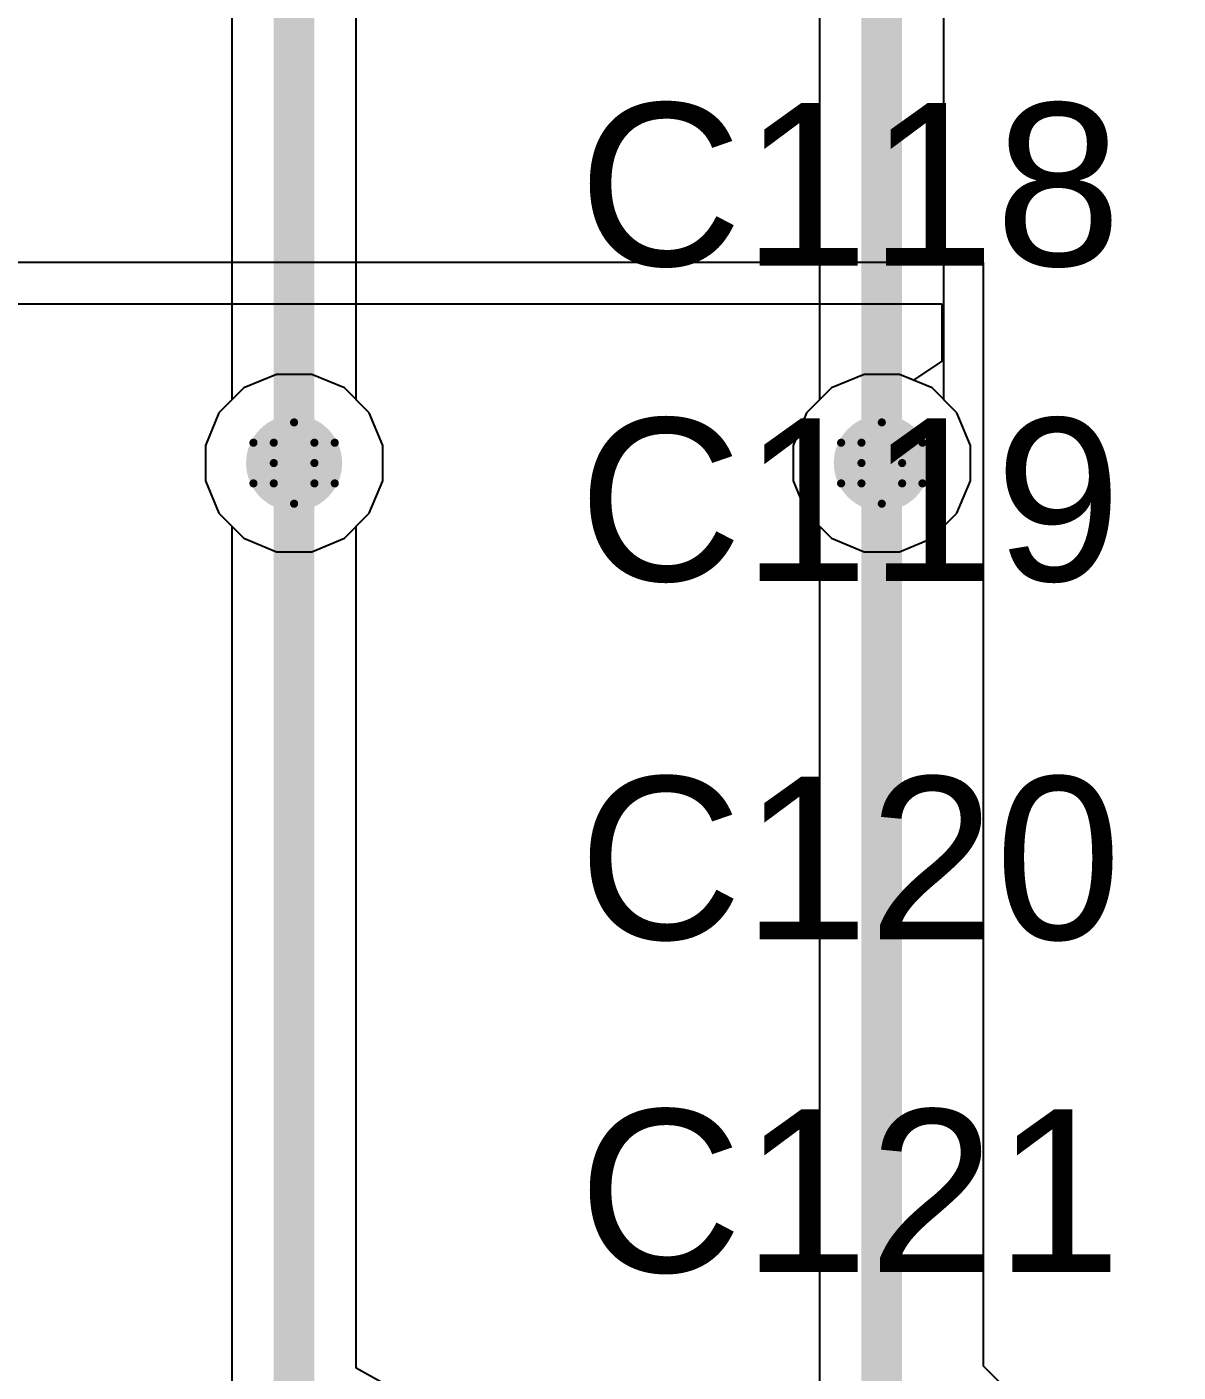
# Model space of a CAD drawing. Header units: inches. Extents: x 24 to 500, y 68 to 269.
# Drawn here: x 304.4 to 311.59, y 112.36 to 120.76 of the extents above; entities that cross this region are included whole.
import ezdxf

# ---------------------------------------------------------------- set-up
doc = ezdxf.new("R2010")
doc.units = ezdxf.units.IN
for name, color, linetype in [('Bottom Layer', 5, 'Continuous'), ('Drill Drawing', 1, 'Continuous'), ('Layer 1', 16, 'Continuous'), ('Layer 2', 76, 'Continuous'), ('Top Layer', 1, 'Continuous'), ('Top Overlay', 2, 'Continuous'), ('Via Holes', 16, 'Continuous')]:
    doc.layers.add(name, color=color, linetype=linetype)
doc.styles.add('Arial', font='', dxfattribs={"height": 0.2})
doc.styles.get('Arial').set_extended_font_data('Arial')

msp = doc.modelspace()

# ---------------------------------------------------------------- hatches: boundary and pattern name
at = {"layer": 'Bottom Layer'}
h = msp.add_hatch(color=5, dxfattribs=at)
edge = h.paths.add_edge_path()
edge.add_arc((306.0687960399999, 118.03381016), 0.2999994, 0, 360)
h = msp.add_hatch(color=5, dxfattribs=at)
edge = h.paths.add_edge_path()
edge.add_arc((309.7400968, 118.03381016), 0.2999994, 0, 360)
at = {"layer": 'Layer 1'}
h = msp.add_hatch(color=16, dxfattribs=at)
edge = h.paths.add_edge_path()
edge.add_arc((306.0687960399999, 118.03381016), 0.2999994, 0, 360)
h = msp.add_hatch(color=16, dxfattribs=at)
edge = h.paths.add_edge_path()
edge.add_arc((309.7400968, 118.03381016), 0.2999994, 0, 360)
at = {"layer": 'Layer 2'}
h = msp.add_hatch(color=76, dxfattribs=at)
edge = h.paths.add_edge_path()
edge.add_arc((306.0687960399999, 118.03381016), 0.2999994, 0, 360)
h = msp.add_hatch(color=76, dxfattribs=at)
edge = h.paths.add_edge_path()
edge.add_arc((309.7400968, 118.03381016), 0.2999994, 0, 360)
at = {"layer": 'Top Layer'}
h = msp.add_hatch(color=1, dxfattribs=at)
edge = h.paths.add_edge_path()
edge.add_arc((306.0687960399999, 118.03381016), 0.2999994, 0, 360)
h = msp.add_hatch(color=1, dxfattribs=at)
edge = h.paths.add_edge_path()
edge.add_arc((309.7400968, 118.03381016), 0.2999994, 0, 360)
at = {"layer": 'Via Holes'}
h = msp.add_hatch(color=7, dxfattribs=at)
edge = h.paths.add_edge_path()
edge.add_arc((306.0687960399999, 118.03381016), 0.1499997, 0, 360)
h = msp.add_hatch(color=7, dxfattribs=at)
edge = h.paths.add_edge_path()
edge.add_arc((309.7400968, 118.03381016), 0.1499997, 0, 360)

# ---------------------------------------------------------------- linework, layer by layer
at = {"layer": 'Bottom Layer'}
for p, q in [((305.68033098, 129.159), (305.68033098, 118.42881826)), ((306.4572611, 118.42881826), (306.4572611, 129.159)), ((309.35163174, 129.159), (309.35163174, 118.42881826)), ((310.12856186, 118.42881826), (310.12856186, 129.159)), ((305.68033098, 118.42881826), (305.59913734, 118.34762462)), ((306.53845474, 118.34762462), (306.4572611, 118.42881826)), ((309.35163174, 118.42881826), (309.2704381, 118.34762462)), ((310.2097555, 118.34762462), (310.12856186, 118.42881826)), ((305.59913734, 118.34762462), (305.51479664, 118.14400806)), ((306.62279544, 118.14400806), (306.53845474, 118.34762462)), ((309.2704381, 118.34762462), (309.1860974, 118.14400806)), ((310.2940962, 118.14400806), (310.2097555, 118.34762462)), ((305.51479664, 118.14400806), (305.51479664, 117.92361226)), ((306.62279544, 117.92361226), (306.62279544, 118.14400806)), ((309.1860974, 118.14400806), (309.1860974, 117.92361226)), ((310.2940962, 117.92361226), (310.2940962, 118.14400806)), ((305.51479664, 117.92361226), (305.59913734, 117.7199957)), ((306.53845474, 117.7199957), (306.62279544, 117.92361226)), ((309.1860974, 117.92361226), (309.2704381, 117.7199957)), ((310.2097555, 117.7199957), (310.2940962, 117.92361226)), ((305.59913734, 117.7199957), (305.7549815799999, 117.56415146)), ((306.3826104999999, 117.56415146), (306.53845474, 117.7199957)), ((309.2704381, 117.7199957), (309.42628234, 117.56415146)), ((310.05391126, 117.56415146), (310.2097555, 117.7199957)), ((305.7549815799999, 117.56415146), (305.95859814, 117.47981076)), ((306.17899394, 117.47981076), (306.3826104999999, 117.56415146)), ((309.42628234, 117.56415146), (309.6298988999999, 117.47981076)), ((309.8502946999999, 117.47981076), (310.05391126, 117.56415146)), ((305.95859814, 117.47981076), (306.17899394, 117.47981076)), ((309.6298988999999, 117.47981076), (309.8502946999999, 117.47981076))]:
    msp.add_line(p, q, dxfattribs=at)
for points in [[(306.0687960399999, 118.03381016, 0.254, 0.254, 0), (306.0687960399999, 134.33744532, 0.254, 0.254, 0)], [(309.7400968, 118.03381016, 0.254, 0.254, 0), (309.7400968, 133.57942804, 0.254, 0.254, 0)]]:
    msp.add_lwpolyline(points, format="xyseb", dxfattribs=at)
for points in [[(306.00529604, 118.03381016, 0.127, 0.127, 1), (306.13229604, 118.03381016, 0.127, 0.127, 1)], [(309.6765968, 118.03381016, 0.127, 0.127, 1), (309.8035968, 118.03381016, 0.127, 0.127, 1)]]:
    msp.add_lwpolyline(points, format="xyseb", close=True, dxfattribs=at)
at = {"layer": 'Drill Drawing'}
for points in [[(305.94179604, 118.16081016, 0.0508, 0.0508, 0), (306.0687960399999, 118.28781016, 0.0508, 0.0508, 0)], [(306.0687960399999, 118.28781016, 0.0508, 0.0508, 0), (306.19579604, 118.16081016, 0.0508, 0.0508, 0)], [(309.6130968, 118.16081016, 0.0508, 0.0508, 0), (309.7400968, 118.28781016, 0.0508, 0.0508, 0)], [(309.7400968, 118.28781016, 0.0508, 0.0508, 0), (309.8670968, 118.16081016, 0.0508, 0.0508, 0)], [(305.81479604, 118.16081016, 0.0508, 0.0508, 0), (305.94179604, 118.03381016, 0.0508, 0.0508, 0)], [(305.81479604, 118.16081016, 0.0508, 0.0508, 0), (305.94179604, 118.16081016, 0.0508, 0.0508, 0)], [(306.19579604, 118.16081016, 0.0508, 0.0508, 0), (306.32279604, 118.16081016, 0.0508, 0.0508, 0)], [(306.19579604, 118.03381016, 0.0508, 0.0508, 0), (306.32279604, 118.16081016, 0.0508, 0.0508, 0)], [(309.4860968, 118.16081016, 0.0508, 0.0508, 0), (309.6130968, 118.03381016, 0.0508, 0.0508, 0)], [(309.4860968, 118.16081016, 0.0508, 0.0508, 0), (309.6130968, 118.16081016, 0.0508, 0.0508, 0)], [(309.8670968, 118.16081016, 0.0508, 0.0508, 0), (309.9940968, 118.16081016, 0.0508, 0.0508, 0)], [(309.8670968, 118.03381016, 0.0508, 0.0508, 0), (309.9940968, 118.16081016, 0.0508, 0.0508, 0)], [(305.81479604, 117.90681016, 0.0508, 0.0508, 0), (305.94179604, 118.03381016, 0.0508, 0.0508, 0)], [(306.19579604, 118.03381016, 0.0508, 0.0508, 0), (306.32279604, 117.90681016, 0.0508, 0.0508, 0)], [(309.4860968, 117.90681016, 0.0508, 0.0508, 0), (309.6130968, 118.03381016, 0.0508, 0.0508, 0)], [(309.8670968, 118.03381016, 0.0508, 0.0508, 0), (309.9940968, 117.90681016, 0.0508, 0.0508, 0)], [(305.81479604, 117.90681016, 0.0508, 0.0508, 0), (305.94179604, 117.90681016, 0.0508, 0.0508, 0)], [(305.94179604, 117.90681016, 0.0508, 0.0508, 0), (306.0687960399999, 117.77981016, 0.0508, 0.0508, 0)], [(306.0687960399999, 117.77981016, 0.0508, 0.0508, 0), (306.19579604, 117.90681016, 0.0508, 0.0508, 0)], [(306.19579604, 117.90681016, 0.0508, 0.0508, 0), (306.32279604, 117.90681016, 0.0508, 0.0508, 0)], [(309.4860968, 117.90681016, 0.0508, 0.0508, 0), (309.6130968, 117.90681016, 0.0508, 0.0508, 0)], [(309.6130968, 117.90681016, 0.0508, 0.0508, 0), (309.7400968, 117.77981016, 0.0508, 0.0508, 0)], [(309.7400968, 117.77981016, 0.0508, 0.0508, 0), (309.8670968, 117.90681016, 0.0508, 0.0508, 0)], [(309.8670968, 117.90681016, 0.0508, 0.0508, 0), (309.9940968, 117.90681016, 0.0508, 0.0508, 0)]]:
    msp.add_lwpolyline(points, format="xyseb", dxfattribs=at)
for points in [[(306.05609604, 118.28781016, 0.0254, 0.0254, 1), (306.08149604, 118.28781016, 0.0254, 0.0254, 1)], [(306.05609604, 118.28781016, 0.0254, 0.0254, 1), (306.08149604, 118.28781016, 0.0254, 0.0254, 1)], [(309.7273968, 118.28781016, 0.0254, 0.0254, 1), (309.7527967999999, 118.28781016, 0.0254, 0.0254, 1)], [(309.7273968, 118.28781016, 0.0254, 0.0254, 1), (309.7527967999999, 118.28781016, 0.0254, 0.0254, 1)], [(305.80209604, 118.16081016, 0.0254, 0.0254, 1), (305.82749604, 118.16081016, 0.0254, 0.0254, 1)], [(305.80209604, 118.16081016, 0.0254, 0.0254, 1), (305.82749604, 118.16081016, 0.0254, 0.0254, 1)], [(305.92909604, 118.16081016, 0.0254, 0.0254, 1), (305.95449604, 118.16081016, 0.0254, 0.0254, 1)], [(305.92909604, 118.16081016, 0.0254, 0.0254, 1), (305.95449604, 118.16081016, 0.0254, 0.0254, 1)], [(306.18309604, 118.16081016, 0.0254, 0.0254, 1), (306.20849604, 118.16081016, 0.0254, 0.0254, 1)], [(306.18309604, 118.16081016, 0.0254, 0.0254, 1), (306.20849604, 118.16081016, 0.0254, 0.0254, 1)], [(306.31009604, 118.16081016, 0.0254, 0.0254, 1), (306.33549604, 118.16081016, 0.0254, 0.0254, 1)], [(306.31009604, 118.16081016, 0.0254, 0.0254, 1), (306.33549604, 118.16081016, 0.0254, 0.0254, 1)], [(309.4733968, 118.16081016, 0.0254, 0.0254, 1), (309.4987968, 118.16081016, 0.0254, 0.0254, 1)], [(309.4733968, 118.16081016, 0.0254, 0.0254, 1), (309.4987968, 118.16081016, 0.0254, 0.0254, 1)], [(309.6003968, 118.16081016, 0.0254, 0.0254, 1), (309.6257968, 118.16081016, 0.0254, 0.0254, 1)], [(309.6003968, 118.16081016, 0.0254, 0.0254, 1), (309.6257968, 118.16081016, 0.0254, 0.0254, 1)], [(309.8543968, 118.16081016, 0.0254, 0.0254, 1), (309.8797968, 118.16081016, 0.0254, 0.0254, 1)], [(309.8543968, 118.16081016, 0.0254, 0.0254, 1), (309.8797968, 118.16081016, 0.0254, 0.0254, 1)], [(309.9813968, 118.16081016, 0.0254, 0.0254, 1), (310.0067968, 118.16081016, 0.0254, 0.0254, 1)], [(309.9813968, 118.16081016, 0.0254, 0.0254, 1), (310.0067968, 118.16081016, 0.0254, 0.0254, 1)], [(305.92909604, 118.03381016, 0.0254, 0.0254, 1), (305.95449604, 118.03381016, 0.0254, 0.0254, 1)], [(305.92909604, 118.03381016, 0.0254, 0.0254, 1), (305.95449604, 118.03381016, 0.0254, 0.0254, 1)], [(306.18309604, 118.03381016, 0.0254, 0.0254, 1), (306.20849604, 118.03381016, 0.0254, 0.0254, 1)], [(306.18309604, 118.03381016, 0.0254, 0.0254, 1), (306.20849604, 118.03381016, 0.0254, 0.0254, 1)], [(309.6003968, 118.03381016, 0.0254, 0.0254, 1), (309.6257968, 118.03381016, 0.0254, 0.0254, 1)], [(309.6003968, 118.03381016, 0.0254, 0.0254, 1), (309.6257968, 118.03381016, 0.0254, 0.0254, 1)], [(309.8543968, 118.03381016, 0.0254, 0.0254, 1), (309.8797968, 118.03381016, 0.0254, 0.0254, 1)], [(309.8543968, 118.03381016, 0.0254, 0.0254, 1), (309.8797968, 118.03381016, 0.0254, 0.0254, 1)], [(305.80209604, 117.90681016, 0.0254, 0.0254, 1), (305.82749604, 117.90681016, 0.0254, 0.0254, 1)], [(305.80209604, 117.90681016, 0.0254, 0.0254, 1), (305.82749604, 117.90681016, 0.0254, 0.0254, 1)], [(305.92909604, 117.90681016, 0.0254, 0.0254, 1), (305.95449604, 117.90681016, 0.0254, 0.0254, 1)], [(305.92909604, 117.90681016, 0.0254, 0.0254, 1), (305.95449604, 117.90681016, 0.0254, 0.0254, 1)], [(306.18309604, 117.90681016, 0.0254, 0.0254, 1), (306.20849604, 117.90681016, 0.0254, 0.0254, 1)], [(306.18309604, 117.90681016, 0.0254, 0.0254, 1), (306.20849604, 117.90681016, 0.0254, 0.0254, 1)], [(306.31009604, 117.90681016, 0.0254, 0.0254, 1), (306.33549604, 117.90681016, 0.0254, 0.0254, 1)], [(306.31009604, 117.90681016, 0.0254, 0.0254, 1), (306.33549604, 117.90681016, 0.0254, 0.0254, 1)], [(309.4733968, 117.90681016, 0.0254, 0.0254, 1), (309.4987968, 117.90681016, 0.0254, 0.0254, 1)], [(309.4733968, 117.90681016, 0.0254, 0.0254, 1), (309.4987968, 117.90681016, 0.0254, 0.0254, 1)], [(309.6003968, 117.90681016, 0.0254, 0.0254, 1), (309.6257968, 117.90681016, 0.0254, 0.0254, 1)], [(309.6003968, 117.90681016, 0.0254, 0.0254, 1), (309.6257968, 117.90681016, 0.0254, 0.0254, 1)], [(309.8543968, 117.90681016, 0.0254, 0.0254, 1), (309.8797968, 117.90681016, 0.0254, 0.0254, 1)], [(309.8543968, 117.90681016, 0.0254, 0.0254, 1), (309.8797968, 117.90681016, 0.0254, 0.0254, 1)], [(309.9813968, 117.90681016, 0.0254, 0.0254, 1), (310.0067968, 117.90681016, 0.0254, 0.0254, 1)], [(309.9813968, 117.90681016, 0.0254, 0.0254, 1), (310.0067968, 117.90681016, 0.0254, 0.0254, 1)], [(306.05609604, 117.77981016, 0.0254, 0.0254, 1), (306.08149604, 117.77981016, 0.0254, 0.0254, 1)], [(306.05609604, 117.77981016, 0.0254, 0.0254, 1), (306.08149604, 117.77981016, 0.0254, 0.0254, 1)], [(309.7273968, 117.77981016, 0.0254, 0.0254, 1), (309.7527967999999, 117.77981016, 0.0254, 0.0254, 1)], [(309.7273968, 117.77981016, 0.0254, 0.0254, 1), (309.7527967999999, 117.77981016, 0.0254, 0.0254, 1)]]:
    msp.add_lwpolyline(points, format="xyseb", close=True, dxfattribs=at)
at = {"layer": 'Layer 1'}
for p, q in [((305.95859814, 118.58780956), (305.7549815799999, 118.50346886)), ((306.17899394, 118.58780956), (305.95859814, 118.58780956)), ((306.3826104999999, 118.50346886), (306.17899394, 118.58780956)), ((309.6298988999999, 118.58780956), (309.42628234, 118.50346886)), ((309.8502946999999, 118.58780956), (309.6298988999999, 118.58780956)), ((310.05391126, 118.50346886), (309.8502946999999, 118.58780956)), ((305.7549815799999, 118.50346886), (305.59913734, 118.34762462)), ((306.53845474, 118.34762462), (306.3826104999999, 118.50346886)), ((309.42628234, 118.50346886), (309.2704381, 118.34762462)), ((310.2097555, 118.34762462), (310.05391126, 118.50346886)), ((305.59913734, 118.34762462), (305.51479664, 118.14400806)), ((306.62279544, 118.14400806), (306.53845474, 118.34762462)), ((309.2704381, 118.34762462), (309.1860974, 118.14400806)), ((310.2940962, 118.14400806), (310.2097555, 118.34762462)), ((305.51479664, 118.14400806), (305.51479664, 117.92361226)), ((306.62279544, 117.92361226), (306.62279544, 118.14400806)), ((309.1860974, 118.14400806), (309.1860974, 117.92361226)), ((310.2940962, 117.92361226), (310.2940962, 118.14400806)), ((305.51479664, 117.92361226), (305.59913734, 117.7199957)), ((306.53845474, 117.7199957), (306.62279544, 117.92361226)), ((309.1860974, 117.92361226), (309.2704381, 117.7199957)), ((310.2097555, 117.7199957), (310.2940962, 117.92361226)), ((305.59913734, 117.7199957), (305.7549815799999, 117.56415146)), ((306.3826104999999, 117.56415146), (306.53845474, 117.7199957)), ((309.2704381, 117.7199957), (309.42628234, 117.56415146)), ((310.05391126, 117.56415146), (310.2097555, 117.7199957)), ((305.7549815799999, 117.56415146), (305.95859814, 117.47981076)), ((306.17899394, 117.47981076), (306.3826104999999, 117.56415146)), ((309.42628234, 117.56415146), (309.6298988999999, 117.47981076)), ((309.8502946999999, 117.47981076), (310.05391126, 117.56415146)), ((305.95859814, 117.47981076), (306.17899394, 117.47981076)), ((309.6298988999999, 117.47981076), (309.8502946999999, 117.47981076))]:
    msp.add_line(p, q, dxfattribs=at)
at = {"layer": 'Layer 2'}
for p, q in [((305.95859814, 118.58780956), (305.7549815799999, 118.50346886)), ((306.17899394, 118.58780956), (305.95859814, 118.58780956)), ((306.3826104999999, 118.50346886), (306.17899394, 118.58780956)), ((309.6298988999999, 118.58780956), (309.42628234, 118.50346886)), ((309.8502946999999, 118.58780956), (309.6298988999999, 118.58780956)), ((310.05391126, 118.50346886), (309.8502946999999, 118.58780956)), ((305.7549815799999, 118.50346886), (305.59913734, 118.34762462)), ((306.53845474, 118.34762462), (306.3826104999999, 118.50346886)), ((309.42628234, 118.50346886), (309.2704381, 118.34762462)), ((310.2097555, 118.34762462), (310.05391126, 118.50346886)), ((305.59913734, 118.34762462), (305.51479664, 118.14400806)), ((306.62279544, 118.14400806), (306.53845474, 118.34762462)), ((309.2704381, 118.34762462), (309.1860974, 118.14400806)), ((310.2940962, 118.14400806), (310.2097555, 118.34762462)), ((305.51479664, 118.14400806), (305.51479664, 117.92361226)), ((306.62279544, 117.92361226), (306.62279544, 118.14400806)), ((309.1860974, 118.14400806), (309.1860974, 117.92361226)), ((310.2940962, 117.92361226), (310.2940962, 118.14400806)), ((305.51479664, 117.92361226), (305.59913734, 117.7199957)), ((306.53845474, 117.7199957), (306.62279544, 117.92361226)), ((309.1860974, 117.92361226), (309.2704381, 117.7199957)), ((310.2097555, 117.7199957), (310.2940962, 117.92361226)), ((305.59913734, 117.7199957), (305.7549815799999, 117.56415146)), ((306.3826104999999, 117.56415146), (306.53845474, 117.7199957)), ((309.2704381, 117.7199957), (309.42628234, 117.56415146)), ((310.05391126, 117.56415146), (310.2097555, 117.7199957)), ((305.7549815799999, 117.56415146), (305.95859814, 117.47981076)), ((306.17899394, 117.47981076), (306.3826104999999, 117.56415146)), ((309.42628234, 117.56415146), (309.6298988999999, 117.47981076)), ((309.8502946999999, 117.47981076), (310.05391126, 117.56415146)), ((305.95859814, 117.47981076), (306.17899394, 117.47981076)), ((309.6298988999999, 117.47981076), (309.8502946999999, 117.47981076))]:
    msp.add_line(p, q, dxfattribs=at)
at = {"layer": 'Top Layer'}
for p, q in [((310.3750866399999, 119.28736112), (300.38038984, 119.28736112)), ((310.3750866399999, 112.39162688), (310.3750866399999, 119.28736112)), ((301.29894782, 119.02838526), (310.11611078, 119.02838526)), ((310.11611078, 119.02838526), (310.11611078, 118.67015636)), ((310.11611078, 118.67015636), (309.93830824, 118.55135294)), ((305.95859814, 118.58780956), (305.7549815799999, 118.50346886)), ((306.17899394, 118.58780956), (305.95859814, 118.58780956)), ((306.3826104999999, 118.50346886), (306.17899394, 118.58780956)), ((309.6298988999999, 118.58780956), (309.42628234, 118.50346886)), ((309.8502946999999, 118.58780956), (309.6298988999999, 118.58780956)), ((309.93830824, 118.55135294), (309.8502946999999, 118.58780956)), ((305.7549815799999, 118.50346886), (305.59913734, 118.34762462)), ((306.53845474, 118.34762462), (306.3826104999999, 118.50346886)), ((309.42628234, 118.50346886), (309.2704381, 118.34762462)), ((305.59913734, 118.34762462), (305.51479664, 118.14400806)), ((306.62279544, 118.14400806), (306.53845474, 118.34762462)), ((309.2704381, 118.34762462), (309.1860974, 118.14400806)), ((305.51479664, 118.14400806), (305.51479664, 117.92361226)), ((306.62279544, 117.92361226), (306.62279544, 118.14400806)), ((309.1860974, 118.14400806), (309.1860974, 117.92361226)), ((305.51479664, 117.92361226), (305.59913734, 117.7199957)), ((306.53845474, 117.7199957), (306.62279544, 117.92361226)), ((309.1860974, 117.92361226), (309.2704381, 117.7199957)), ((305.59913734, 117.7199957), (305.68033098, 117.63880206)), ((306.4572611, 117.63880206), (306.53845474, 117.7199957)), ((309.2704381, 117.7199957), (309.35163174, 117.63880206)), ((305.68033098, 117.63880206), (305.68033098, 109.1949556)), ((306.4572611, 112.37996066), (306.4572611, 117.63880206)), ((309.35163174, 117.63880206), (309.35163174, 110.7316556)), ((306.63506364, 112.2791887), (306.4572611, 112.37996066)), ((311.63351948, 111.13318896), (310.3750866399999, 112.39162688))]:
    msp.add_line(p, q, dxfattribs=at)
for points in [[(306.0687960399999, 108.55996576, 0.254, 0.254, 0), (306.0687960399999, 118.03381016, 0.254, 0.254, 0)], [(309.7400968, 110.0331556, 0.254, 0.254, 0), (309.7400968, 118.03381016, 0.254, 0.254, 0)]]:
    msp.add_lwpolyline(points, format="xyseb", dxfattribs=at)
for points in [[(306.00529604, 118.03381016, 0.127, 0.127, 1), (306.13229604, 118.03381016, 0.127, 0.127, 1)], [(309.6765968, 118.03381016, 0.127, 0.127, 1), (309.8035968, 118.03381016, 0.127, 0.127, 1)]]:
    msp.add_lwpolyline(points, format="xyseb", close=True, dxfattribs=at)

# ---------------------------------------------------------------- texts
at = {"layer": 'Top Overlay', "style": 'Arial'}
for s, p in [('C118', (307.84409856, 119.26623086)), ('C119', (307.84409856, 117.29773086)), ('C120', (307.84409856, 115.05861926)), ('C121', (307.84409856, 112.97973086))]:
    msp.add_text(s, height=1.016, dxfattribs=at).set_placement(p)

doc.saveas('drawing.dxf')
